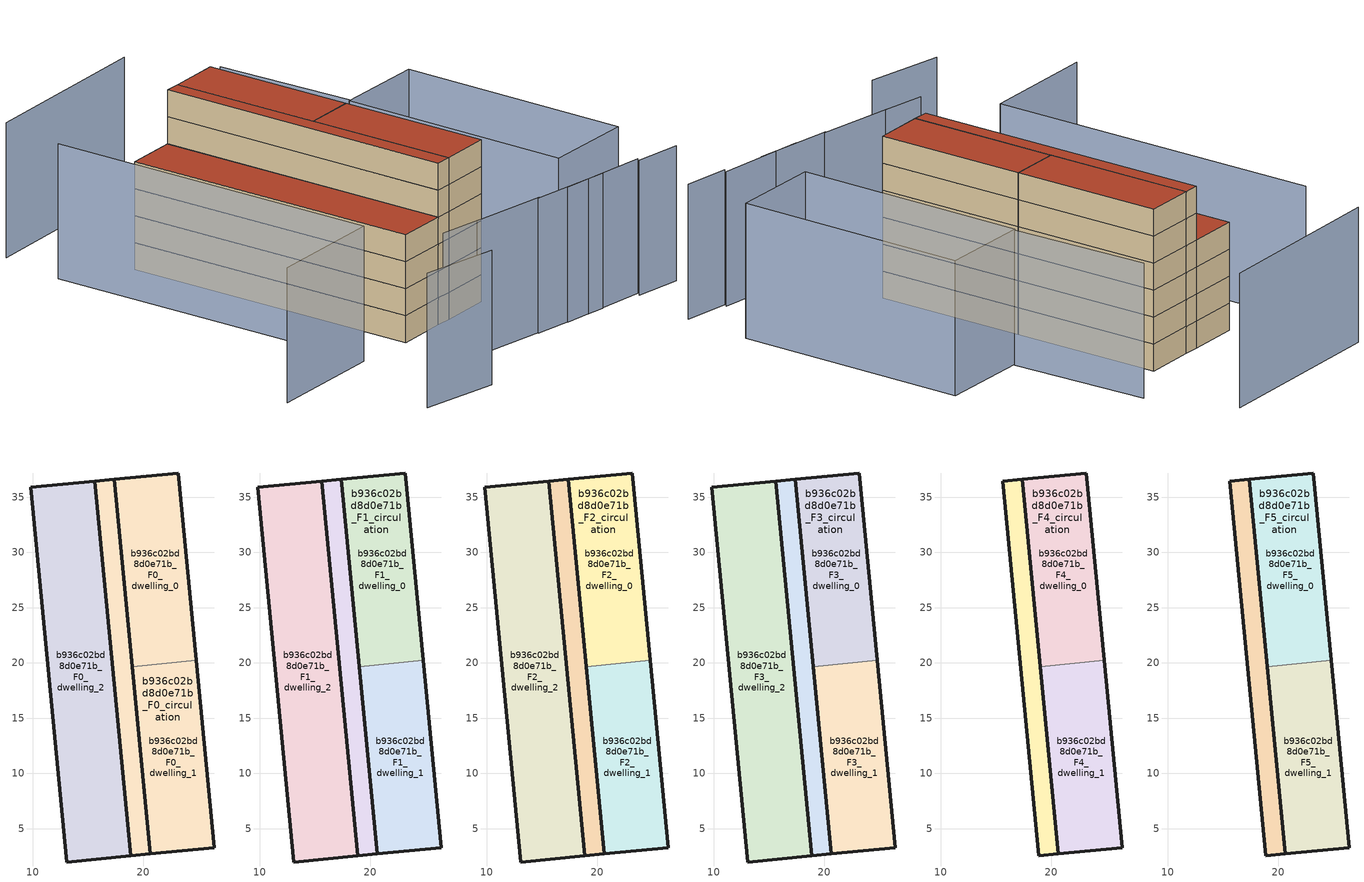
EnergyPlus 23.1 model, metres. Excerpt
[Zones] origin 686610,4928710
b936c02bd8d0e71b_F0_dwelling_0
 floor ground (EU_floor_Construction): 19,19.67 20.63,2.71 18.84,2.54 15.57,36.45 17.36,36.63 z0; 23.15,37.18 24.78,20.23 19,19.67 17.36,36.63 z0
 wall outside (EU_wall_Construction): 24.78,20.23 23.15,37.18 17.36,36.63 19,19.67 z0:3
 wall to b936c02bd8d0e71b_F0_dwelling_1 (EU_wall_Construction): 19,19.67 24.78,20.23 z0:3
b936c02bd8d0e71b_F0_dwelling_1
 floor ground (EU_floor_Construction): 17.36,36.63 19,19.67 20.1,8.28 20.63,2.71 18.84,2.54 15.57,36.45 z0; 24.78,20.23 26.42,3.27 20.63,2.71 20.1,8.28 19,19.67 z0
 wall outside (EU_wall_Construction): 19,19.67 20.63,2.71 26.42,3.27 24.78,20.23 z0:3
b936c02bd8d0e71b_F0_dwelling_2
 floor ground (EU_floor_Construction): 15.57,36.45 18.84,2.54 13.05,1.98 9.79,35.9 z0
 wall outside (EU_wall_Construction): 9.79,35.9 13.05,1.98 18.84,2.54 15.57,36.45 9.79,35.9 z0:3
b936c02bd8d0e71b_F0_circulation
 floor ground (EU_floor_Construction): 19,19.67 19.85,10.78 20.63,2.71 18.84,2.54 15.57,36.45 17.36,36.63 z0; 23.15,37.18 24.78,20.23 19,19.67 17.36,36.63 z0; 24.78,20.23 26.42,3.27 20.63,2.71 20.1,8.28 19,19.67 z0
 wall outside (EU_wall_Construction): 18.84,2.54 20.63,2.71 17.36,36.63 15.57,36.45 18.84,2.54 z0:3
 roof outside (EU_floor_Construction): 24.78,20.23 23.15,37.18 17.36,36.63 17.94,30.6 19,19.67 z3; 20.63,2.71 20.1,8.28 19.32,16.28 19,19.67 17.36,36.63 15.57,36.45 18.84,2.54 z3
b936c02bd8d0e71b_F1_dwelling_0
 floor outside (EU_floor_Construction): 23.15,37.18 24.78,20.23 19,19.67 17.36,36.63 z3
 floor to b936c02bd8d0e71b_F0_dwelling_0 (EU_floor_Construction): 19,19.67 20.63,2.71 18.84,2.54 15.57,36.45 17.36,36.63 z3
 wall outside (EU_wall_Construction): 24.78,20.23 23.15,37.18 17.36,36.63 19,19.67 z3:6
 wall to b936c02bd8d0e71b_F1_dwelling_1 (EU_wall_Construction): 19,19.67 24.78,20.23 z3:6
b936c02bd8d0e71b_F1_dwelling_1
 floor to b936c02bd8d0e71b_F0_dwelling_1 (EU_floor_Construction): 17.36,36.63 19,19.67 20.12,7.99 20.63,2.71 18.84,2.54 15.57,36.45 z3; 24.78,20.23 26.42,3.27 20.63,2.71 20.1,8.28 19,19.67 z3
 wall outside (EU_wall_Construction): 19,19.67 20.63,2.71 26.42,3.27 24.78,20.23 z3:6
b936c02bd8d0e71b_F1_dwelling_2
 floor to b936c02bd8d0e71b_F0_dwelling_2 (EU_floor_Construction): 15.57,36.45 18.84,2.54 13.05,1.98 9.79,35.9 z3
 wall outside (EU_wall_Construction): 9.79,35.9 13.05,1.98 18.84,2.54 15.57,36.45 9.79,35.9 z3:6
b936c02bd8d0e71b_F1_circulation
 floor outside (EU_floor_Construction): 19,19.67 20.1,8.28 20.63,2.71 18.84,2.54 15.57,36.45 17.36,36.63 z3; 24.78,20.23 26.42,3.27 20.63,2.71 20.1,8.28 19.9,10.36 19,19.67 z3
 floor to b936c02bd8d0e71b_F0_dwelling_0 (EU_floor_Construction): 23.15,37.18 24.78,20.23 19,19.67 17.36,36.63 z3
 wall outside (EU_wall_Construction): 18.84,2.54 20.63,2.71 17.36,36.63 15.57,36.45 18.84,2.54 z3:6
 roof outside (EU_floor_Construction): 24.78,20.23 23.15,37.18 17.36,36.63 17.94,30.6 19,19.67 z6; 20.63,2.71 20.1,8.28 19.32,16.28 19,19.67 17.36,36.63 15.57,36.45 18.84,2.54 z6
b936c02bd8d0e71b_F2_dwelling_0
 floor outside (EU_floor_Construction): 23.15,37.18 24.78,20.23 19,19.67 17.36,36.63 z6
 floor to b936c02bd8d0e71b_F1_dwelling_0 (EU_floor_Construction): 19,19.67 20.63,2.71 18.84,2.54 15.57,36.45 17.36,36.63 z6
 wall outside (EU_wall_Construction): 24.78,20.23 23.15,37.18 17.36,36.63 19,19.67 z6:9
 wall to b936c02bd8d0e71b_F2_dwelling_1 (EU_wall_Construction): 19,19.67 24.78,20.23 z6:9
b936c02bd8d0e71b_F2_dwelling_1
 floor to b936c02bd8d0e71b_F1_dwelling_1 (EU_floor_Construction): 17.36,36.63 19,19.67 20.12,7.99 20.63,2.71 18.84,2.54 15.57,36.45 z6; 24.78,20.23 26.42,3.27 20.63,2.71 20.1,8.28 19,19.67 z6
 wall outside (EU_wall_Construction): 19,19.67 20.63,2.71 26.42,3.27 24.78,20.23 z6:9
b936c02bd8d0e71b_F2_dwelling_2
 floor to b936c02bd8d0e71b_F1_dwelling_2 (EU_floor_Construction): 15.57,36.45 18.84,2.54 13.05,1.98 9.79,35.9 z6
 wall outside (EU_wall_Construction): 9.79,35.9 13.05,1.98 18.84,2.54 15.57,36.45 9.79,35.9 z6:9
b936c02bd8d0e71b_F2_circulation
 floor outside (EU_floor_Construction): 19,19.67 20.1,8.28 20.63,2.71 18.84,2.54 15.57,36.45 17.36,36.63 z6; 24.78,20.23 26.42,3.27 20.63,2.71 20.1,8.28 19.9,10.36 19,19.67 z6
 floor to b936c02bd8d0e71b_F1_dwelling_0 (EU_floor_Construction): 23.15,37.18 24.78,20.23 19,19.67 17.36,36.63 z6
 wall outside (EU_wall_Construction): 18.84,2.54 20.63,2.71 17.36,36.63 15.57,36.45 18.84,2.54 z6:9
 roof outside (EU_floor_Construction): 24.78,20.23 23.15,37.18 17.36,36.63 17.94,30.6 19,19.67 z9; 20.63,2.71 20.1,8.28 19.32,16.28 19,19.67 17.36,36.63 15.57,36.45 18.84,2.54 z9
b936c02bd8d0e71b_F3_dwelling_0
 floor outside (EU_floor_Construction): 23.15,37.18 24.78,20.23 19,19.67 17.36,36.63 z9
 floor to b936c02bd8d0e71b_F2_dwelling_0 (EU_floor_Construction): 19,19.67 20.63,2.71 18.84,2.54 15.57,36.45 17.36,36.63 z9
 wall outside (EU_wall_Construction): 24.78,20.23 23.15,37.18 17.36,36.63 19,19.67 z9:12
 wall to b936c02bd8d0e71b_F3_dwelling_1 (EU_wall_Construction): 19,19.67 24.78,20.23 z9:12
b936c02bd8d0e71b_F3_dwelling_1
 floor to b936c02bd8d0e71b_F2_dwelling_1 (EU_floor_Construction): 17.36,36.63 19,19.67 20.12,7.99 20.63,2.71 18.84,2.54 15.57,36.45 z9; 24.78,20.23 26.42,3.27 20.63,2.71 20.1,8.28 19,19.67 z9
 wall outside (EU_wall_Construction): 19,19.67 20.63,2.71 26.42,3.27 24.78,20.23 z9:12
b936c02bd8d0e71b_F3_dwelling_2
 floor to b936c02bd8d0e71b_F2_dwelling_2 (EU_floor_Construction): 15.57,36.45 18.84,2.54 13.05,1.98 9.79,35.9 z9
 wall outside (EU_wall_Construction): 9.79,35.9 13.05,1.98 18.84,2.54 15.57,36.45 9.79,35.9 z9:12
 roof outside (EU_roof_Construction): 18.84,2.54 15.57,36.45 9.79,35.9 13.05,1.98 z12
b936c02bd8d0e71b_F3_circulation
 floor outside (EU_floor_Construction): 19,19.67 20.1,8.28 20.63,2.71 18.84,2.54 15.57,36.45 17.36,36.63 z9; 24.78,20.23 26.42,3.27 20.63,2.71 20.1,8.28 19.9,10.36 19,19.67 z9
 floor to b936c02bd8d0e71b_F2_dwelling_0 (EU_floor_Construction): 23.15,37.18 24.78,20.23 19,19.67 17.36,36.63 z9
 wall outside (EU_wall_Construction): 18.84,2.54 20.63,2.71 17.36,36.63 15.57,36.45 18.84,2.54 z9:12
 roof outside (EU_floor_Construction): 24.78,20.23 23.15,37.18 17.36,36.63 17.94,30.6 19,19.67 z12; 20.63,2.71 20.1,8.28 19.32,16.28 19,19.67 17.36,36.63 15.57,36.45 18.84,2.54 z12
b936c02bd8d0e71b_F4_dwelling_0
 floor outside (EU_floor_Construction): 23.15,37.18 24.78,20.23 19,19.67 17.36,36.63 z12
 floor to b936c02bd8d0e71b_F3_dwelling_0 (EU_floor_Construction): 19,19.67 20.63,2.71 18.84,2.54 15.57,36.45 17.36,36.63 z12
 wall outside (EU_wall_Construction): 24.78,20.23 23.15,37.18 17.36,36.63 19,19.67 z12:15
 wall to b936c02bd8d0e71b_F4_dwelling_1 (EU_wall_Construction): 19,19.67 24.78,20.23 z12:15
b936c02bd8d0e71b_F4_dwelling_1
 floor to b936c02bd8d0e71b_F3_dwelling_1 (EU_floor_Construction): 17.36,36.63 19,19.67 20.12,7.99 20.63,2.71 18.84,2.54 15.57,36.45 z12; 24.78,20.23 26.42,3.27 20.63,2.71 20.1,8.28 19,19.67 z12
 wall outside (EU_wall_Construction): 19,19.67 20.63,2.71 26.42,3.27 24.78,20.23 z12:15
b936c02bd8d0e71b_F4_circulation
 floor outside (EU_floor_Construction): 19,19.67 20.1,8.28 20.63,2.71 18.84,2.54 15.57,36.45 17.36,36.63 z12; 24.78,20.23 26.42,3.27 20.63,2.71 20.1,8.28 19.9,10.36 19,19.67 z12
 floor to b936c02bd8d0e71b_F3_dwelling_0 (EU_floor_Construction): 23.15,37.18 24.78,20.23 19,19.67 17.36,36.63 z12
 wall outside (EU_wall_Construction): 18.84,2.54 20.63,2.71 17.36,36.63 15.57,36.45 18.84,2.54 z12:15
 roof outside (EU_floor_Construction): 24.78,20.23 23.15,37.18 17.36,36.63 17.94,30.6 19,19.67 z15; 20.63,2.71 20.1,8.28 19.32,16.28 19,19.67 17.36,36.63 15.57,36.45 18.84,2.54 z15
b936c02bd8d0e71b_F5_dwelling_0
 floor outside (EU_floor_Construction): 23.15,37.18 24.78,20.23 19,19.67 17.36,36.63 z15
 floor to b936c02bd8d0e71b_F4_dwelling_0 (EU_floor_Construction): 19,19.67 20.63,2.71 18.84,2.54 15.57,36.45 17.36,36.63 z15
 wall outside (EU_wall_Construction): 24.78,20.23 23.15,37.18 17.36,36.63 19,19.67 z15:18
 wall to b936c02bd8d0e71b_F5_dwelling_1 (EU_wall_Construction): 19,19.67 24.78,20.23 z15:18
 roof outside (EU_roof_Construction): 24.78,20.23 23.15,37.18 17.36,36.63 19,19.67 z18; 20.63,2.71 19,19.67 17.36,36.63 15.57,36.45 18.84,2.54 z18
b936c02bd8d0e71b_F5_dwelling_1
 floor to b936c02bd8d0e71b_F4_dwelling_1 (EU_floor_Construction): 17.36,36.63 19,19.67 20.12,7.99 20.63,2.71 18.84,2.54 15.57,36.45 z15; 24.78,20.23 26.42,3.27 20.63,2.71 20.1,8.28 19,19.67 z15
 wall outside (EU_wall_Construction): 19,19.67 20.63,2.71 26.42,3.27 24.78,20.23 z15:18
 roof outside (EU_roof_Construction): 20.63,2.71 20.1,8.28 19,19.67 17.36,36.63 15.57,36.45 18.84,2.54 z18; 26.42,3.27 24.78,20.23 19,19.67 20.1,8.28 20.63,2.71 z18
b936c02bd8d0e71b_F5_circulation
 floor outside (EU_floor_Construction): 19,19.67 20.1,8.28 20.63,2.71 18.84,2.54 15.57,36.45 17.36,36.63 z15; 24.78,20.23 26.42,3.27 20.63,2.71 20.1,8.28 19.9,10.36 19,19.67 z15
 floor to b936c02bd8d0e71b_F4_dwelling_0 (EU_floor_Construction): 23.15,37.18 24.78,20.23 19,19.67 17.36,36.63 z15
 wall outside (EU_wall_Construction): 18.84,2.54 20.63,2.71 17.36,36.63 15.57,36.45 18.84,2.54 z15:18
 roof outside (EU_roof_Construction): 24.78,20.23 23.15,37.18 17.36,36.63 19,19.67 z18; 20.63,2.71 19.85,10.78 19,19.67 17.36,36.63 15.57,36.45 18.84,2.54 z18; 26.42,3.27 24.78,20.23 19,19.67 20.1,8.28 20.63,2.71 z18
shading: 38.41,-7.83 43.74,-8.21 / 1.17,-11.17 10.2,-12.16 / 28.08,-7.05 38.63,-7.44 / 23.84,-6.67 33.28,-7.31 / 15.2,-5.87 24.13,-6.53 / 10.35,-5.43 15.39,-5.85 / 2.8,40.28 6.5,2.02 / 6.5,2.02 -7.14,0.7 / 31.3,25.36 29.37,41.19 / 24.89,50.35 3.55,48 / 41.49,26.09 43.76,-0.35 / 43.76,-0.35 33.35,-1.24 / 33.35,-1.24 31.08,25.2 / 31.08,25.2 41.49,26.09 z0:15
[Building]
EU S2 Campaign: North Axis=0; Terrain=City; Solar Distribution=FullExterior
[Site:Location]
Bologna: Latitude=44.5; Longitude=11.25; Time Zone=1; Elevation=37
[SizingPeriod:WeatherFileDays]
AnnualSizingPeriod: Begin Month=1; Begin Day of Month=1; End Month=12; End Day of Month=31; Day of Week for Start Day=Monday; Use Weather File Daylight Saving Period=No; Use Weather File Rain and Snow Indicators=No
[MATERIAL]
EU_InternalMass_Material: Roughness=MediumRough; Thickness=0.1; Conductivity=1; Density=1800; Specific Heat=900; Thermal Absorptance=0.9; Solar Absorptance=0.7; Visible Absorptance=0.7
[MATERIAL:NOMASS] Roughness=MediumRough; Thermal Absorptance=0.9; Solar Absorptance=0.7; Visible Absorptance=0.7
Name | Thermal Resistance
EU_wall_NoMass | 0.905828
EU_roof_NoMass | 0.37593
EU_floor_NoMass | 0.67114
[CONSTRUCTION]
EU_wall_Construction: EU_wall_NoMass
EU_roof_Construction: EU_roof_NoMass
EU_floor_Construction: EU_floor_NoMass
EU_InternalMass_Construction: EU_InternalMass_Material
[ZONE] Type=1; Multiplier=1; Ceiling Height=autocalculate; Floor Area=autocalculate; Part of Total Floor Area=Yes
Name | Volume
b936c02bd8d0e71b_F0_dwelling_0; b936c02bd8d0e71b_F1_dwelling_0; b936c02bd8d0e71b_F2_dwelling_0; b936c02bd8d0e71b_F3_dwelling_0; b936c02bd8d0e71b_F4_dwelling_0; b936c02bd8d0e71b_F5_dwelling_0 | 480.953
b936c02bd8d0e71b_F0_dwelling_1; b936c02bd8d0e71b_F1_dwelling_1; b936c02bd8d0e71b_F2_dwelling_1; b936c02bd8d0e71b_F3_dwelling_1; b936c02bd8d0e71b_F4_dwelling_1; b936c02bd8d0e71b_F5_dwelling_1 | 480.954
b936c02bd8d0e71b_F0_dwelling_2; b936c02bd8d0e71b_F1_dwelling_2; b936c02bd8d0e71b_F2_dwelling_2; b936c02bd8d0e71b_F3_dwelling_2 | 594.038
b936c02bd8d0e71b_F0_circulation; b936c02bd8d0e71b_F1_circulation; b936c02bd8d0e71b_F2_circulation; b936c02bd8d0e71b_F3_circulation; b936c02bd8d0e71b_F4_circulation; b936c02bd8d0e71b_F5_circulation | 777.94
[INTERNALMASS] Construction=EU_InternalMass_Construction
Name | Zone or ZoneList | Surface Area
b936c02bd8d0e71b_F0_dwelling_0_EU_InternalMass | b936c02bd8d0e71b_F0_dwelling_0 | 98.9959
b936c02bd8d0e71b_F0_dwelling_1_EU_InternalMass | b936c02bd8d0e71b_F0_dwelling_1 | 98.9959
b936c02bd8d0e71b_F0_dwelling_2_EU_InternalMass | b936c02bd8d0e71b_F0_dwelling_2 | 198.012
b936c02bd8d0e71b_F1_dwelling_0_EU_InternalMass | b936c02bd8d0e71b_F1_dwelling_0 | 98.9959
b936c02bd8d0e71b_F1_dwelling_1_EU_InternalMass | b936c02bd8d0e71b_F1_dwelling_1 | 98.9959
b936c02bd8d0e71b_F1_dwelling_2_EU_InternalMass | b936c02bd8d0e71b_F1_dwelling_2 | 198.012
b936c02bd8d0e71b_F2_dwelling_0_EU_InternalMass | b936c02bd8d0e71b_F2_dwelling_0 | 98.9959
b936c02bd8d0e71b_F2_dwelling_1_EU_InternalMass | b936c02bd8d0e71b_F2_dwelling_1 | 98.9959
b936c02bd8d0e71b_F2_dwelling_2_EU_InternalMass | b936c02bd8d0e71b_F2_dwelling_2 | 198.012
b936c02bd8d0e71b_F3_dwelling_0_EU_InternalMass | b936c02bd8d0e71b_F3_dwelling_0 | 98.9959
b936c02bd8d0e71b_F3_dwelling_1_EU_InternalMass | b936c02bd8d0e71b_F3_dwelling_1 | 98.9959
b936c02bd8d0e71b_F3_dwelling_2_EU_InternalMass | b936c02bd8d0e71b_F3_dwelling_2 | 198.012
b936c02bd8d0e71b_F4_dwelling_0_EU_InternalMass | b936c02bd8d0e71b_F4_dwelling_0 | 208.083
b936c02bd8d0e71b_F4_dwelling_1_EU_InternalMass | b936c02bd8d0e71b_F4_dwelling_1 | 208.083
b936c02bd8d0e71b_F5_dwelling_0_EU_InternalMass | b936c02bd8d0e71b_F5_dwelling_0 | 208.083
b936c02bd8d0e71b_F5_dwelling_1_EU_InternalMass | b936c02bd8d0e71b_F5_dwelling_1 | 208.083
[OTHEREQUIPMENT] Fuel Type=Electricity; Design Level Calculation Method=Watts/Area; Power per Zone Floor Area=1; Fraction Latent=0; Fraction Radiant=0; Fraction Lost=0; Carbon Dioxide Generation Rate=0; EndUse Subcategory=EU_Step8_InternalGains
Name | Zone or ZoneList or Space or SpaceList | Schedule
EU_Step8_InternalGain_b936c02bd8d0e71b_F0_dwelling_0_f000 | b936c02bd8d0e71b_F0_dwelling_0 | EU_Step8_GainSchedule_b936c02bd8d0e71b_F0_dwelling_0_f000
EU_Step8_InternalGain_b936c02bd8d0e71b_F0_dwelling_1_f000 | b936c02bd8d0e71b_F0_dwelling_1 | EU_Step8_GainSchedule_b936c02bd8d0e71b_F0_dwelling_1_f000
EU_Step8_InternalGain_b936c02bd8d0e71b_F0_dwelling_2_f000 | b936c02bd8d0e71b_F0_dwelling_2 | EU_Step8_GainSchedule_b936c02bd8d0e71b_F0_dwelling_2_f000
EU_Step8_InternalGain_b936c02bd8d0e71b_F1_dwelling_0_f000 | b936c02bd8d0e71b_F1_dwelling_0 | EU_Step8_GainSchedule_b936c02bd8d0e71b_F1_dwelling_0_f000
EU_Step8_InternalGain_b936c02bd8d0e71b_F1_dwelling_1_f000 | b936c02bd8d0e71b_F1_dwelling_1 | EU_Step8_GainSchedule_b936c02bd8d0e71b_F1_dwelling_1_f000
EU_Step8_InternalGain_b936c02bd8d0e71b_F1_dwelling_2_f000 | b936c02bd8d0e71b_F1_dwelling_2 | EU_Step8_GainSchedule_b936c02bd8d0e71b_F1_dwelling_2_f000
EU_Step8_InternalGain_b936c02bd8d0e71b_F2_dwelling_0_f000 | b936c02bd8d0e71b_F2_dwelling_0 | EU_Step8_GainSchedule_b936c02bd8d0e71b_F2_dwelling_0_f000
EU_Step8_InternalGain_b936c02bd8d0e71b_F2_dwelling_1_f000 | b936c02bd8d0e71b_F2_dwelling_1 | EU_Step8_GainSchedule_b936c02bd8d0e71b_F2_dwelling_1_f000
EU_Step8_InternalGain_b936c02bd8d0e71b_F2_dwelling_2_f000 | b936c02bd8d0e71b_F2_dwelling_2 | EU_Step8_GainSchedule_b936c02bd8d0e71b_F2_dwelling_2_f000
EU_Step8_InternalGain_b936c02bd8d0e71b_F3_dwelling_0_f000 | b936c02bd8d0e71b_F3_dwelling_0 | EU_Step8_GainSchedule_b936c02bd8d0e71b_F3_dwelling_0_f000
EU_Step8_InternalGain_b936c02bd8d0e71b_F3_dwelling_1_f000 | b936c02bd8d0e71b_F3_dwelling_1 | EU_Step8_GainSchedule_b936c02bd8d0e71b_F3_dwelling_1_f000
EU_Step8_InternalGain_b936c02bd8d0e71b_F3_dwelling_2_f000 | b936c02bd8d0e71b_F3_dwelling_2 | EU_Step8_GainSchedule_b936c02bd8d0e71b_F3_dwelling_2_f000
EU_Step8_InternalGain_b936c02bd8d0e71b_F4_dwelling_0_f000 | b936c02bd8d0e71b_F4_dwelling_0 | EU_Step8_GainSchedule_b936c02bd8d0e71b_F4_dwelling_0_f000
EU_Step8_InternalGain_b936c02bd8d0e71b_F4_dwelling_1_f000 | b936c02bd8d0e71b_F4_dwelling_1 | EU_Step8_GainSchedule_b936c02bd8d0e71b_F4_dwelling_1_f000
EU_Step8_InternalGain_b936c02bd8d0e71b_F5_dwelling_0_f000 | b936c02bd8d0e71b_F5_dwelling_0 | EU_Step8_GainSchedule_b936c02bd8d0e71b_F5_dwelling_0_f000
EU_Step8_InternalGain_b936c02bd8d0e71b_F5_dwelling_1_f000 | b936c02bd8d0e71b_F5_dwelling_1 | EU_Step8_GainSchedule_b936c02bd8d0e71b_F5_dwelling_1_f000
[ZONEINFILTRATION:DESIGNFLOWRATE] Schedule=EU_AlwaysOn; Design Flow Rate Calculation Method=Flow/Area; Flow Rate per Floor Area=0.0005; Constant Term Coefficient=1; Temperature Term Coefficient=0; Velocity Term Coefficient=0; Velocity Squared Term Coefficient=0
Name | Zone or ZoneList or Space or SpaceList
EU_Circulation_Infiltration_b936c02bd8d0e71b_F0_circulation | b936c02bd8d0e71b_F0_circulation
EU_Circulation_Infiltration_b936c02bd8d0e71b_F1_circulation | b936c02bd8d0e71b_F1_circulation
EU_Circulation_Infiltration_b936c02bd8d0e71b_F2_circulation | b936c02bd8d0e71b_F2_circulation
EU_Circulation_Infiltration_b936c02bd8d0e71b_F3_circulation | b936c02bd8d0e71b_F3_circulation
EU_Circulation_Infiltration_b936c02bd8d0e71b_F4_circulation | b936c02bd8d0e71b_F4_circulation
EU_Circulation_Infiltration_b936c02bd8d0e71b_F5_circulation | b936c02bd8d0e71b_F5_circulation
[ZONEVENTILATION:DESIGNFLOWRATE] Schedule=EU_AlwaysOn; Design Flow Rate Calculation Method=AirChanges/Hour; Air Changes per Hour=0.73129; Ventilation Type=Natural; Fan Pressure Rise=0; Fan Total Efficiency=1; Constant Term Coefficient=1; Temperature Term Coefficient=0; Velocity Term Coefficient=0; Velocity Squared Term Coefficient=0; Minimum Indoor Temperature=-100; Maximum Indoor Temperature=100; Delta Temperature=-100; Minimum Outdoor Temperature=-100; Maximum Outdoor Temperature=100; Maximum Wind Speed=40
Name | Zone or ZoneList or Space or SpaceList
EU_ConstantAir_b936c02bd8d0e71b_F0_dwelling_0 | b936c02bd8d0e71b_F0_dwelling_0
EU_ConstantAir_b936c02bd8d0e71b_F0_dwelling_1 | b936c02bd8d0e71b_F0_dwelling_1
EU_ConstantAir_b936c02bd8d0e71b_F0_dwelling_2 | b936c02bd8d0e71b_F0_dwelling_2
EU_ConstantAir_b936c02bd8d0e71b_F1_dwelling_0 | b936c02bd8d0e71b_F1_dwelling_0
EU_ConstantAir_b936c02bd8d0e71b_F1_dwelling_1 | b936c02bd8d0e71b_F1_dwelling_1
EU_ConstantAir_b936c02bd8d0e71b_F1_dwelling_2 | b936c02bd8d0e71b_F1_dwelling_2
EU_ConstantAir_b936c02bd8d0e71b_F2_dwelling_0 | b936c02bd8d0e71b_F2_dwelling_0
EU_ConstantAir_b936c02bd8d0e71b_F2_dwelling_1 | b936c02bd8d0e71b_F2_dwelling_1
EU_ConstantAir_b936c02bd8d0e71b_F2_dwelling_2 | b936c02bd8d0e71b_F2_dwelling_2
EU_ConstantAir_b936c02bd8d0e71b_F3_dwelling_0 | b936c02bd8d0e71b_F3_dwelling_0
EU_ConstantAir_b936c02bd8d0e71b_F3_dwelling_1 | b936c02bd8d0e71b_F3_dwelling_1
EU_ConstantAir_b936c02bd8d0e71b_F3_dwelling_2 | b936c02bd8d0e71b_F3_dwelling_2
EU_ConstantAir_b936c02bd8d0e71b_F4_dwelling_0 | b936c02bd8d0e71b_F4_dwelling_0
EU_ConstantAir_b936c02bd8d0e71b_F4_dwelling_1 | b936c02bd8d0e71b_F4_dwelling_1
EU_ConstantAir_b936c02bd8d0e71b_F5_dwelling_0 | b936c02bd8d0e71b_F5_dwelling_0
EU_ConstantAir_b936c02bd8d0e71b_F5_dwelling_1 | b936c02bd8d0e71b_F5_dwelling_1
[HVACTEMPLATE:THERMOSTAT] Constant Heating Setpoint=20; Constant Cooling Setpoint=50
EU_HeatOnly_b936c02bd8d0e71b_F0_dwelling_0; EU_HeatOnly_b936c02bd8d0e71b_F0_dwelling_1; EU_HeatOnly_b936c02bd8d0e71b_F0_dwelling_2; EU_HeatOnly_b936c02bd8d0e71b_F1_dwelling_0; EU_HeatOnly_b936c02bd8d0e71b_F1_dwelling_1; EU_HeatOnly_b936c02bd8d0e71b_F1_dwelling_2; EU_HeatOnly_b936c02bd8d0e71b_F2_dwelling_0; EU_HeatOnly_b936c02bd8d0e71b_F2_dwelling_1; EU_HeatOnly_b936c02bd8d0e71b_F2_dwelling_2; EU_HeatOnly_b936c02bd8d0e71b_F3_dwelling_0; EU_HeatOnly_b936c02bd8d0e71b_F3_dwelling_1; EU_HeatOnly_b936c02bd8d0e71b_F3_dwelling_2; EU_HeatOnly_b936c02bd8d0e71b_F4_dwelling_0; EU_HeatOnly_b936c02bd8d0e71b_F4_dwelling_1; EU_HeatOnly_b936c02bd8d0e71b_F5_dwelling_0; EU_HeatOnly_b936c02bd8d0e71b_F5_dwelling_1
[HVACTEMPLATE:ZONE:IDEALLOADSAIRSYSTEM] System Availability Schedule=EU_AlwaysOn; Maximum Heating Supply Air Temperature=50; Minimum Cooling Supply Air Temperature=13; Maximum Heating Supply Air Humidity Ratio=0.0156; Minimum Cooling Supply Air Humidity Ratio=0.0077; Heating Limit=NoLimit; Cooling Limit=NoLimit; Heating Availability Schedule=EU_AlwaysOn; Cooling Availability Schedule=EU_CoolingOff; Dehumidification Control Type=ConstantSensibleHeatRatio; Cooling Sensible Heat Ratio=0.7; Dehumidification Setpoint=60; Humidification Control Type=None; Humidification Setpoint=30; Outdoor Air Method=None; Outdoor Air Flow Rate per Person=0.00944; Outdoor Air Flow Rate per Zone Floor Area=0; Outdoor Air Flow Rate per Zone=0; Demand Controlled Ventilation Type=None; Outdoor Air Economizer Type=NoEconomizer; Heat Recovery Type=None; Sensible Heat Recovery Effectiveness=0.7; Latent Heat Recovery Effectiveness=0.65
Name | Template Thermostat
b936c02bd8d0e71b_F0_dwelling_0 | EU_HeatOnly_b936c02bd8d0e71b_F0_dwelling_0
b936c02bd8d0e71b_F0_dwelling_1 | EU_HeatOnly_b936c02bd8d0e71b_F0_dwelling_1
b936c02bd8d0e71b_F0_dwelling_2 | EU_HeatOnly_b936c02bd8d0e71b_F0_dwelling_2
b936c02bd8d0e71b_F1_dwelling_0 | EU_HeatOnly_b936c02bd8d0e71b_F1_dwelling_0
b936c02bd8d0e71b_F1_dwelling_1 | EU_HeatOnly_b936c02bd8d0e71b_F1_dwelling_1
b936c02bd8d0e71b_F1_dwelling_2 | EU_HeatOnly_b936c02bd8d0e71b_F1_dwelling_2
b936c02bd8d0e71b_F2_dwelling_0 | EU_HeatOnly_b936c02bd8d0e71b_F2_dwelling_0
b936c02bd8d0e71b_F2_dwelling_1 | EU_HeatOnly_b936c02bd8d0e71b_F2_dwelling_1
b936c02bd8d0e71b_F2_dwelling_2 | EU_HeatOnly_b936c02bd8d0e71b_F2_dwelling_2
b936c02bd8d0e71b_F3_dwelling_0 | EU_HeatOnly_b936c02bd8d0e71b_F3_dwelling_0
b936c02bd8d0e71b_F3_dwelling_1 | EU_HeatOnly_b936c02bd8d0e71b_F3_dwelling_1
b936c02bd8d0e71b_F3_dwelling_2 | EU_HeatOnly_b936c02bd8d0e71b_F3_dwelling_2
b936c02bd8d0e71b_F4_dwelling_0 | EU_HeatOnly_b936c02bd8d0e71b_F4_dwelling_0
b936c02bd8d0e71b_F4_dwelling_1 | EU_HeatOnly_b936c02bd8d0e71b_F4_dwelling_1
b936c02bd8d0e71b_F5_dwelling_0 | EU_HeatOnly_b936c02bd8d0e71b_F5_dwelling_0
b936c02bd8d0e71b_F5_dwelling_1 | EU_HeatOnly_b936c02bd8d0e71b_F5_dwelling_1
[SIZING:ZONE] Zone Cooling Design Supply Air Temperature Input Method=SupplyAirTemperature; Zone Cooling Design Supply Air Temperature=13; Zone Heating Design Supply Air Temperature Input Method=SupplyAirTemperature; Zone Heating Design Supply Air Temperature=50; Zone Cooling Design Supply Air Humidity Ratio=0.008; Zone Heating Design Supply Air Humidity Ratio=0.008; Cooling Design Air Flow Method=DesignDay; Cooling Design Air Flow Rate=0; Cooling Minimum Air Flow per Zone Floor Area=0.000762; Cooling Minimum Air Flow=0; Cooling Minimum Air Flow Fraction=0.2; Heating Design Air Flow Method=DesignDay; Heating Design Air Flow Rate=0; Heating Maximum Air Flow per Zone Floor Area=0.002032; Heating Maximum Air Flow=0.141576; Heating Maximum Air Flow Fraction=0.3; Account for Dedicated Outdoor Air System=No; Dedicated Outdoor Air System Control Strategy=NeutralSupplyAir; Dedicated Outdoor Air Low Setpoint Temperature for Design=autosize; Dedicated Outdoor Air High Setpoint Temperature for Design=autosize; Zone Load Sizing Method=Sensible Load Only No Latent Load; Zone Latent Cooling Design Supply Air Humidity Ratio Input Method=HumidityRatioDifference; Zone Cooling Design Supply Air Humidity Ratio Difference=0.005; Zone Latent Heating Design Supply Air Humidity Ratio Input Method=HumidityRatioDifference; Zone Humidification Design Supply Air Humidity Ratio Difference=0.005
b936c02bd8d0e71b_F0_dwelling_0; b936c02bd8d0e71b_F0_dwelling_1; b936c02bd8d0e71b_F0_dwelling_2; b936c02bd8d0e71b_F1_dwelling_0; b936c02bd8d0e71b_F1_dwelling_1; b936c02bd8d0e71b_F1_dwelling_2; b936c02bd8d0e71b_F2_dwelling_0; b936c02bd8d0e71b_F2_dwelling_1; b936c02bd8d0e71b_F2_dwelling_2; b936c02bd8d0e71b_F3_dwelling_0; b936c02bd8d0e71b_F3_dwelling_1; b936c02bd8d0e71b_F3_dwelling_2; b936c02bd8d0e71b_F4_dwelling_0; b936c02bd8d0e71b_F4_dwelling_1; b936c02bd8d0e71b_F5_dwelling_0; b936c02bd8d0e71b_F5_dwelling_1
[SCHEDULE:CONSTANT]
Name | Hourly Value
EU_AlwaysOn | 1
EU_CoolingOff | 0
[SCHEDULE:FILE] Column Number=1; Rows to Skip at Top=0; Number of Hours of Data=8760; Column Separator=Comma; Interpolate to Timestep=No; Minutes per Item=60; Adjust Schedule for Daylight Savings=Yes
Name | File
EU_Step8_GainSchedule_b936c02bd8d0e71b_F0_dwelling_0_f000 | ../../schedules/b936c02bd8d0e71b/b936c02bd8d0e71b_F0_dwelling_0_f000_gain.csv
EU_Step8_GainSchedule_b936c02bd8d0e71b_F0_dwelling_1_f000 | ../../schedules/b936c02bd8d0e71b/b936c02bd8d0e71b_F0_dwelling_1_f000_gain.csv
EU_Step8_GainSchedule_b936c02bd8d0e71b_F0_dwelling_2_f000 | ../../schedules/b936c02bd8d0e71b/b936c02bd8d0e71b_F0_dwelling_2_f000_gain.csv
EU_Step8_GainSchedule_b936c02bd8d0e71b_F1_dwelling_0_f000 | ../../schedules/b936c02bd8d0e71b/b936c02bd8d0e71b_F1_dwelling_0_f000_gain.csv
EU_Step8_GainSchedule_b936c02bd8d0e71b_F1_dwelling_1_f000 | ../../schedules/b936c02bd8d0e71b/b936c02bd8d0e71b_F1_dwelling_1_f000_gain.csv
EU_Step8_GainSchedule_b936c02bd8d0e71b_F1_dwelling_2_f000 | ../../schedules/b936c02bd8d0e71b/b936c02bd8d0e71b_F1_dwelling_2_f000_gain.csv
EU_Step8_GainSchedule_b936c02bd8d0e71b_F2_dwelling_0_f000 | ../../schedules/b936c02bd8d0e71b/b936c02bd8d0e71b_F2_dwelling_0_f000_gain.csv
EU_Step8_GainSchedule_b936c02bd8d0e71b_F2_dwelling_1_f000 | ../../schedules/b936c02bd8d0e71b/b936c02bd8d0e71b_F2_dwelling_1_f000_gain.csv
EU_Step8_GainSchedule_b936c02bd8d0e71b_F2_dwelling_2_f000 | ../../schedules/b936c02bd8d0e71b/b936c02bd8d0e71b_F2_dwelling_2_f000_gain.csv
EU_Step8_GainSchedule_b936c02bd8d0e71b_F3_dwelling_0_f000 | ../../schedules/b936c02bd8d0e71b/b936c02bd8d0e71b_F3_dwelling_0_f000_gain.csv
EU_Step8_GainSchedule_b936c02bd8d0e71b_F3_dwelling_1_f000 | ../../schedules/b936c02bd8d0e71b/b936c02bd8d0e71b_F3_dwelling_1_f000_gain.csv
EU_Step8_GainSchedule_b936c02bd8d0e71b_F3_dwelling_2_f000 | ../../schedules/b936c02bd8d0e71b/b936c02bd8d0e71b_F3_dwelling_2_f000_gain.csv
EU_Step8_GainSchedule_b936c02bd8d0e71b_F4_dwelling_0_f000 | ../../schedules/b936c02bd8d0e71b/b936c02bd8d0e71b_F4_dwelling_0_f000_gain.csv
EU_Step8_GainSchedule_b936c02bd8d0e71b_F4_dwelling_1_f000 | ../../schedules/b936c02bd8d0e71b/b936c02bd8d0e71b_F4_dwelling_1_f000_gain.csv
EU_Step8_GainSchedule_b936c02bd8d0e71b_F5_dwelling_0_f000 | ../../schedules/b936c02bd8d0e71b/b936c02bd8d0e71b_F5_dwelling_0_f000_gain.csv
EU_Step8_GainSchedule_b936c02bd8d0e71b_F5_dwelling_1_f000 | ../../schedules/b936c02bd8d0e71b/b936c02bd8d0e71b_F5_dwelling_1_f000_gain.csv
